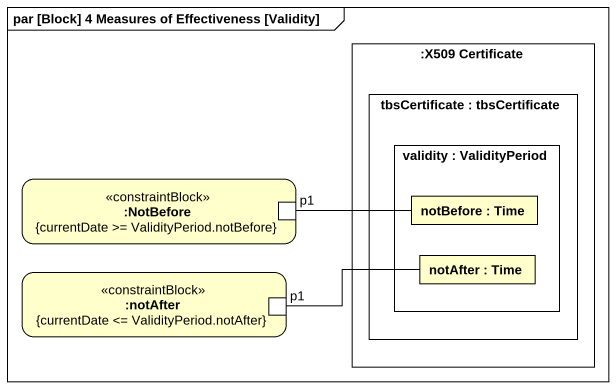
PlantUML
@startuml
mainframe par [Block] 4 Measures of Effectiveness [Validity]
rectangle ":X509 Certificate" as X509_Certificate {
  rectangle "tbsCertificate : tbsCertificate" as tbsCertificate {
    rectangle "validity : ValidityPeriod" as validity {
      rectangle "notBefore : Time" as notBefore
      rectangle "notAfter : Time" as notAfter_2
    }
  }
}
rectangle ":NotBefore\n{currentDate >= ValidityPeriod.notBefore}" as NotBefore <<constraintBlock>> {
  port p1
}
rectangle ":notAfter\n{currentDate <= ValidityPeriod.notAfter}" as notAfter <<constraintBlock>> {
  port "p1" as p1_2
}
p1 -right- notBefore
p1_2 -right- notAfter_2
@enduml
